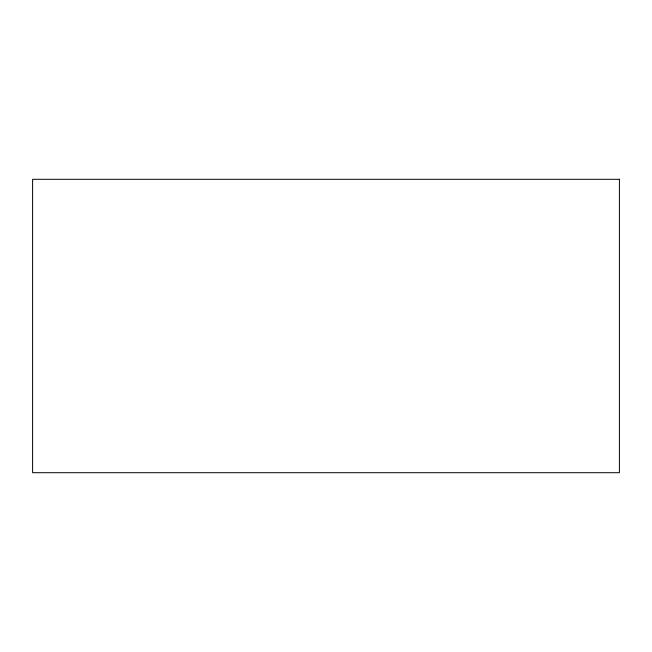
<?xml version="1.0" encoding="UTF-8"?>
<svg xmlns="http://www.w3.org/2000/svg" width="652" height="652" viewBox="0 0 652 652"><rect width="100%" height="100%" fill="white"/><g stroke="black" fill="none" stroke-linecap="round" stroke-linejoin="round"><path stroke-width="0.98" d="M619.4 179.3L32.6 179.3L32.6 472.7L619.4 472.7L619.4 179.3"/></g></svg>
